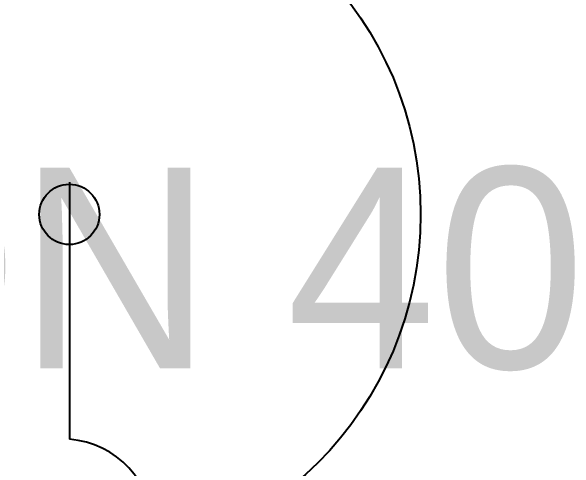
# Model space of a CAD drawing. Header units: millimetres. Extents: x -1292 to 2253, y 326 to 453.
# Drawn here: x 2097.6198 to 2097.9005, y 347.1383 to 347.3661 of the extents above; entities that cross this region are included whole.
import ezdxf
from ezdxf.enums import TextEntityAlignment as Align

# ---------------------------------------------------------------- set-up
doc = ezdxf.new("R2010")
doc.units = ezdxf.units.MM
doc.header["$LTSCALE"] = 0.5
for name, color, linetype in [('-HIDRO', 8, 'Continuous'), ('TEXTO', 7, 'Continuous'), ('VISTA1', 1, 'Continuous')]:
    doc.layers.add(name, color=color, linetype=linetype)

msp = doc.modelspace()

# ---------------------------------------------------------------- linework, layer by layer
at = {"layer": '-HIDRO', "ltscale": 0.05}
for radius in [0.175, 0.015]:
    msp.add_circle((2097.64874, 347.26498), radius, dxfattribs=at)
at = {"layer": 'VISTA1'}
msp.add_line((2097.64874, 347.2811), (2097.64874, 347.15299), dxfattribs=at)
msp.add_arc((2097.64557, 347.1082), 0.0449, 274.0485, 85.9515, dxfattribs=at)

# ---------------------------------------------------------------- texts
at = {"layer": 'TEXTO'}
msp.add_text('ØDN 40', height=0.1, dxfattribs=at).set_placement((2097.66421, 347.23831), align=Align.MIDDLE_CENTER)

doc.saveas('drawing.dxf')
